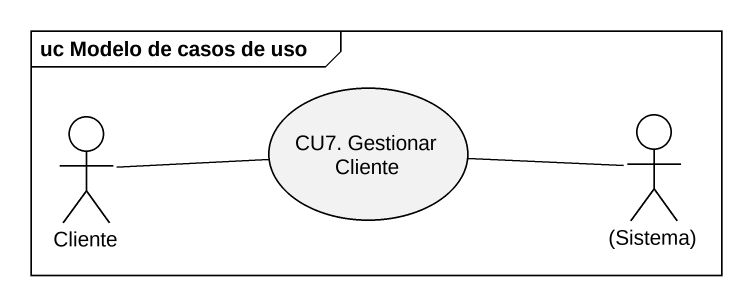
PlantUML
@startuml
mainframe uc Modelo de casos de uso
actor Cliente
usecase "CU7. Gestionar Cliente" as CU7_Gestionar_Cliente
actor "(Sistema)" as Sistema
Cliente -right- CU7_Gestionar_Cliente
Sistema -left- CU7_Gestionar_Cliente
@enduml
